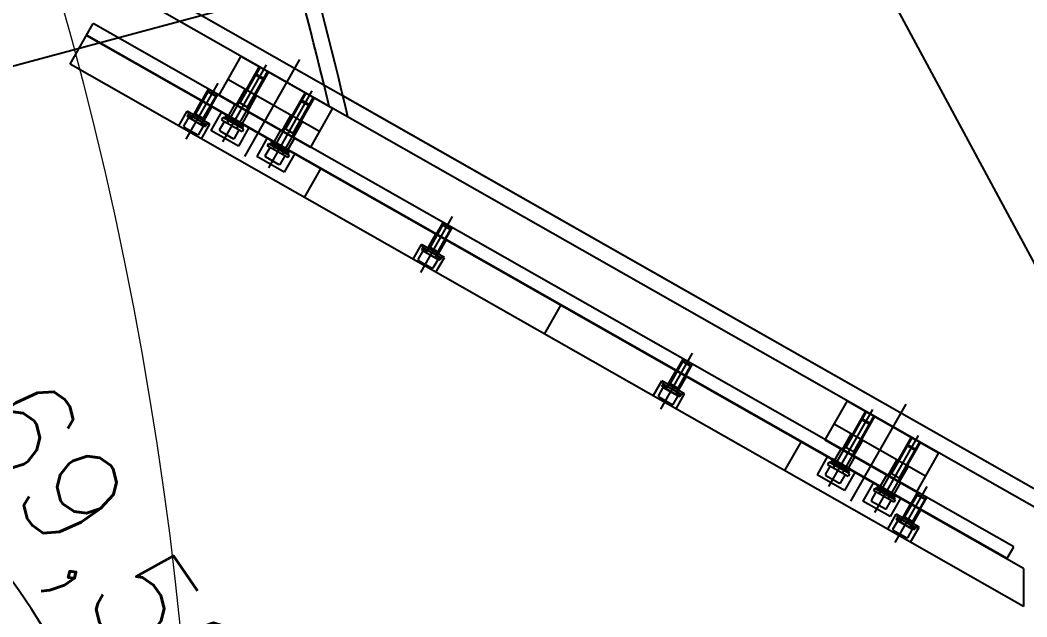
# Model space of a CAD drawing. Header units: millimetres. Extents: x -4562 to 17216, y -5211 to 6025.
# Drawn here: x 2664 to 3429, y 295 to 748 of the extents above; entities that cross this region are included whole.
import ezdxf
from ezdxf.lldxf.tags import DXFTag

# ---------------------------------------------------------------- set-up
doc = ezdxf.new("R2010")
doc.units = ezdxf.units.MM
for name, color, linetype in [('D', 6, 'HIDDEN'), ('VV', 4, 'PHANTOM'), ('도면층7', 7, 'Continuous')]:
    doc.layers.add(name, color=color, linetype=linetype)
doc.styles.add('s', font='romans.shx', dxfattribs={"width": 0.75, "oblique": 10, "bigfont": 'whgtxt.shx'})
doc.styles.get("Standard").update_dxf_attribs({"font": 'txt.shx', "bigfont": 'whgtxt.shx'})
tags = doc.linetypes.add('CENTER', pattern=[50.8, 31.75, -6.35, 6.35, -6.35]).pattern_tags.tags
tags[10:11] = [DXFTag(74, 4), DXFTag(75, 0), DXFTag(340, '0'), DXFTag(46, 1.0), DXFTag(50, 0.0), DXFTag(44, 0.0), DXFTag(45, 0.0)]
tags[8:9] = [DXFTag(74, 4), DXFTag(75, 0), DXFTag(340, '0'), DXFTag(46, 1.0), DXFTag(50, 0.0), DXFTag(44, 0.0), DXFTag(45, 0.0)]
tags[6:7] = [DXFTag(74, 4), DXFTag(75, 0), DXFTag(340, '0'), DXFTag(46, 1.0), DXFTag(50, 0.0), DXFTag(44, 0.0), DXFTag(45, 0.0)]
tags[4:5] = [DXFTag(74, 4), DXFTag(75, 0), DXFTag(340, '0'), DXFTag(46, 1.0), DXFTag(50, 0.0), DXFTag(44, 0.0), DXFTag(45, 0.0)]
tags = doc.linetypes.add('HIDDEN', pattern=[3, 2, -1]).pattern_tags.tags
tags[6:7] = [DXFTag(74, 4), DXFTag(75, 0), DXFTag(340, '0'), DXFTag(46, 1.0), DXFTag(50, 0.0), DXFTag(44, 0.0), DXFTag(45, 0.0)]
tags[4:5] = [DXFTag(74, 4), DXFTag(75, 0), DXFTag(340, '0'), DXFTag(46, 1.0), DXFTag(50, 0.0), DXFTag(44, 0.0), DXFTag(45, 0.0)]
tags = doc.linetypes.add('HIDDEN2', pattern=[4.7625, 3.175, -1.5875]).pattern_tags.tags
tags[6:7] = [DXFTag(74, 4), DXFTag(75, 0), DXFTag(340, '0'), DXFTag(46, 1.0), DXFTag(50, 0.0), DXFTag(44, 0.0), DXFTag(45, 0.0)]
tags[4:5] = [DXFTag(74, 4), DXFTag(75, 0), DXFTag(340, '0'), DXFTag(46, 1.0), DXFTag(50, 0.0), DXFTag(44, 0.0), DXFTag(45, 0.0)]
tags = doc.linetypes.add('PHANTOM', pattern=[17.5, 10, -1.5, 1.5, -1.5, 1.5, -1.5]).pattern_tags.tags
tags[14:15] = [DXFTag(74, 4), DXFTag(75, 0), DXFTag(340, '0'), DXFTag(46, 1.0), DXFTag(50, 0.0), DXFTag(44, 0.0), DXFTag(45, 0.0)]
tags[12:13] = [DXFTag(74, 4), DXFTag(75, 0), DXFTag(340, '0'), DXFTag(46, 1.0), DXFTag(50, 0.0), DXFTag(44, 0.0), DXFTag(45, 0.0)]
tags[10:11] = [DXFTag(74, 4), DXFTag(75, 0), DXFTag(340, '0'), DXFTag(46, 1.0), DXFTag(50, 0.0), DXFTag(44, 0.0), DXFTag(45, 0.0)]
tags[8:9] = [DXFTag(74, 4), DXFTag(75, 0), DXFTag(340, '0'), DXFTag(46, 1.0), DXFTag(50, 0.0), DXFTag(44, 0.0), DXFTag(45, 0.0)]
tags[6:7] = [DXFTag(74, 4), DXFTag(75, 0), DXFTag(340, '0'), DXFTag(46, 1.0), DXFTag(50, 0.0), DXFTag(44, 0.0), DXFTag(45, 0.0)]
tags[4:5] = [DXFTag(74, 4), DXFTag(75, 0), DXFTag(340, '0'), DXFTag(46, 1.0), DXFTag(50, 0.0), DXFTag(44, 0.0), DXFTag(45, 0.0)]
doc.dimstyles.new('AM_ISO$2', dxfattribs={"dimtxt": 3, "dimasz": 2.5, "dimexe": 1, "dimexo": 1, "dimgap": 1, "dimtad": 1, "dimdsep": 46, "dimtxsty": 's', "dimcen": 0, "dimclrd": 4, "dimclre": 4, "dimclrt": 3, "dimazin": 2, "dimtp": 0.1, "dimtm": 0.1, "dimtfac": 0.71, "dimtmove": 0, "dimatfit": 3, "dimfxl": 1, "dimlwd": 25, "dimlwe": 25, "dimarcsym": 0})
doc.dimstyles.new('ISO-25', dxfattribs={"dimscale": 30, "dimtxt": 2.5, "dimasz": 2.5, "dimexe": 1.25, "dimexo": 0.625, "dimtad": 1, "dimtoh": 1, "dimrnd": 0.005, "dimtxsty": 'Standard', "dimcen": 0, "dimazin": 2, "dimtfac": 1, "dimtmove": 0, "dimatfit": 3, "dimfxl": 1, "dimarcsym": 0})

# ---------------------------------------------------------------- blocks, each defined once
blk = doc.blocks.new('NBI-ent')
at = {"color": 7, "linetype": 'Continuous'}
for p, q in [((2701.72, 714.69), (2719.25, 745.55)), ((3419.2, 347.93), (2719.25, 745.55)), ((3426.72, 331.58), (2714.07, 736.42)), ((3414.26, 339.24), (2714.31, 736.86)), ((2831.69, 720.78), (2814.9, 691.22)), ((2831.69, 720.78), (2901.25, 681.27)), ((2821.81, 703.39), (2891.37, 663.88)), ((2814.9, 691.22), (2884.46, 651.71)), ((2901.25, 681.27), (2884.46, 651.71)), ((2879.96, 613.43), (2892.56, 635.6)), ((3062.56, 509.7), (3075.15, 531.87)), ((3292.52, 458.99), (3275.73, 429.43)), ((3292.52, 458.99), (3362.08, 419.48)), ((3282.64, 441.6), (3352.2, 402.09)), ((3275.73, 429.43), (3345.29, 389.92)), ((3245.15, 405.97), (3257.75, 428.15)), ((3362.08, 419.48), (3345.29, 389.92)), ((3414.01, 338.8), (3419.2, 347.93)), ((3426.72, 331.58), (3426.72, 302.83))]:
    blk.add_line(p, q, dxfattribs=at)
blk.add_line((3426.72, 302.83), (2701.72, 714.69))
at = {"color": 1, "linetype": 'CENTER'}
for p, q in [((2850.9, 714.1), (2817.71, 655.68)), ((2876.25, 718.24), (2834.37, 644.51)), ((2790.07, 657.63), (2814.24, 700.19)), ((2885.68, 694.34), (2852.49, 635.92)), ((2968.31, 556.37), (2992.49, 598.93)), ((3150.91, 452.65), (3175.08, 495.2)), ((3311.73, 452.31), (3278.49, 393.8)), ((3337.08, 456.45), (3295.2, 382.72)), ((3346.51, 432.55), (3313.27, 374.05)), ((3329.15, 351.39), (3353.33, 393.95))]:
    blk.add_line(p, q, dxfattribs=at)
at = {"color": 6, "linetype": 'HIDDEN'}
for p, q in [((2845.6, 712.88), (2821.25, 670.01)), ((2846.26, 712.51), (2830.79, 685.3)), ((2852.56, 708.93), (2828.21, 666.06)), ((2851.91, 709.3), (2836.45, 682.08)), ((2842.12, 706.75), (2843.14, 707.03)), ((2849.08, 702.8), (2842.12, 706.75)), ((2848.8, 703.82), (2843.14, 707.03)), ((2849.08, 702.8), (2848.8, 703.82)), ((2795.96, 676.1), (2807.07, 695.67)), ((2807.62, 695.36), (2797.19, 677.01)), ((2802.91, 672.15), (2814.03, 691.71)), ((2813.48, 692.02), (2803.06, 673.68)), ((2806.17, 694.08), (2807.02, 694.31)), ((2806.17, 694.08), (2813.13, 690.13)), ((2807.02, 694.31), (2812.89, 690.98)), ((2812.89, 690.98), (2813.13, 690.13)), ((2834.85, 695.98), (2827.94, 683.81)), ((2843.55, 691.05), (2836.63, 678.87)), ((2880.38, 693.12), (2856.03, 650.26)), ((2887.34, 689.17), (2862.99, 646.31)), ((2881.04, 692.75), (2865.57, 665.54)), ((2886.69, 689.54), (2871.23, 662.33)), ((2801.45, 686.78), (2795.52, 676.35)), ((2809.28, 682.34), (2803.35, 671.9)), ((2827.07, 684.31), (2822.13, 675.61)), ((2829.77, 685.01), (2830.79, 685.3)), ((2836.45, 682.08), (2830.79, 685.3)), ((2836.73, 681.06), (2836.45, 682.08)), ((2876.9, 686.99), (2877.92, 687.27)), ((2876.9, 686.99), (2883.86, 683.04)), ((2877.92, 687.27), (2883.58, 684.06)), ((2883.86, 683.04), (2883.58, 684.06)), ((2784.32, 667.76), (2790.74, 679.07)), ((2788.25, 667.6), (2791.96, 674.12)), ((2808.13, 669.19), (2790.74, 679.07)), ((2790.87, 675.25), (2791.17, 675.77)), ((2794.04, 672.93), (2790.87, 675.25)), ((2791.47, 676.3), (2791.17, 675.77)), ((2794.78, 674.24), (2791.17, 675.77)), ((2794.34, 673.46), (2791.17, 675.77)), ((2792.05, 678.33), (2791.26, 676.93)), ((2791.95, 676.54), (2791.26, 676.93)), ((2795.08, 674.76), (2791.47, 676.3)), ((2805.34, 668.93), (2791.95, 676.54)), ((2791.96, 674.12), (2803.26, 667.7)), ((2791.96, 674.12), (2803.26, 667.7)), ((2791.96, 674.12), (2803.26, 667.7)), ((2794.13, 672.89), (2795.17, 674.71)), ((2795.87, 676.15), (2794.78, 674.24)), ((2794.87, 674.19), (2794.78, 674.24)), ((2795.17, 674.71), (2795.08, 674.76)), ((2795.17, 674.71), (2795.96, 676.1)), ((2795.17, 674.71), (2802.12, 670.76)), ((2796.34, 676.78), (2797.19, 677.01)), ((2797.19, 677.01), (2803.06, 673.68)), ((2803.06, 673.68), (2803.3, 672.83)), ((2816.91, 678.57), (2808.86, 664.4)), ((2817.89, 674.22), (2816.9, 672.48)), ((2833.54, 665.33), (2817.89, 674.22)), ((2819.05, 674.24), (2818.82, 673.7)), ((2822.4, 672.18), (2818.82, 673.7)), ((2822.7, 672.7), (2819.05, 674.24)), ((2819.35, 674.77), (2819.12, 674.22)), ((2822.97, 673.24), (2819.35, 674.77)), ((2819.8, 675.56), (2820.16, 676.04)), ((2822.97, 673.24), (2819.8, 675.56)), ((2820.1, 676.08), (2820.45, 676.56)), ((2823.29, 673.74), (2820.1, 676.08)), ((2834.24, 668.73), (2820.45, 676.56)), ((2823.59, 674.26), (2820.45, 676.56)), ((2822.97, 673.24), (2823.27, 673.76)), ((2823.26, 673.76), (2823.56, 674.28)), ((2823.26, 673.76), (2830.36, 669.73)), ((2823.56, 674.28), (2830.66, 670.25)), ((2837.5, 678.38), (2832.56, 669.68)), ((2869.63, 676.23), (2862.72, 664.05)), ((2788.25, 667.6), (2788.44, 666.92)), ((2788.44, 666.92), (2798.87, 660.99)), ((2794.04, 672.93), (2794.34, 673.46)), ((2801.17, 668.88), (2794.04, 672.94)), ((2794.43, 673.41), (2794.34, 673.46)), ((2799.56, 661.18), (2803.26, 667.7)), ((2801.09, 668.93), (2802.91, 672.15)), ((2801.17, 668.88), (2801.47, 669.41)), ((2801.17, 668.88), (2804.78, 667.35)), ((2801.47, 669.41), (2801.38, 669.46)), ((2801.47, 669.41), (2805.08, 667.87)), ((2801.71, 657.88), (2808.13, 669.19)), ((2801.91, 670.19), (2801.83, 670.24)), ((2803, 672.1), (2801.91, 670.19)), ((2801.91, 670.19), (2805.08, 667.87)), ((2802.21, 670.71), (2802.12, 670.76)), ((2802.21, 670.71), (2805.38, 668.4)), ((2804.78, 667.35), (2805.08, 667.87)), ((2805.38, 668.4), (2805.08, 667.87)), ((2805.34, 668.93), (2806.04, 668.54)), ((2806.83, 669.93), (2806.04, 668.54)), ((2815.37, 664.73), (2819.08, 671.25)), ((2816.9, 672.48), (2832.56, 663.59)), ((2822.02, 671.88), (2821.03, 670.14)), ((2822.67, 672.72), (2822.37, 672.19)), ((2822.38, 672.19), (2829.48, 668.16)), ((2822.97, 673.24), (2822.67, 672.71)), ((2822.67, 672.72), (2829.77, 668.68)), ((2822.97, 673.24), (2830.1, 669.19)), ((2829.41, 667.68), (2828.43, 665.94)), ((2829.48, 668.16), (2832.61, 665.86)), ((2829.8, 668.67), (2829.5, 668.14)), ((2837.78, 666.72), (2829.73, 652.55)), ((2829.77, 668.68), (2832.97, 666.34)), ((2830.1, 669.19), (2829.8, 668.66)), ((2830.1, 669.19), (2830.4, 669.71)), ((2830.1, 669.19), (2833.26, 666.87)), ((2830.1, 669.19), (2833.71, 667.66)), ((2830.36, 669.73), (2834.01, 668.18)), ((2830.39, 669.71), (2830.69, 670.23)), ((2830.66, 670.25), (2834.24, 668.73)), ((2832.97, 666.34), (2832.61, 665.86)), ((2833.26, 666.87), (2832.91, 666.38)), ((2833.71, 667.66), (2833.95, 668.21)), ((2834.01, 668.18), (2834.24, 668.73)), ((2878.33, 671.29), (2871.41, 659.11)), ((2799.56, 661.18), (2798.87, 660.99)), ((2829.73, 652.55), (2808.86, 664.4)), ((2815.37, 664.73), (2815.56, 664.05)), ((2815.56, 664.05), (2826, 658.12)), ((2826.68, 658.31), (2826, 658.12)), ((2826.68, 658.31), (2830.38, 664.83)), ((2833.54, 665.33), (2832.56, 663.59)), ((2851.69, 658.82), (2843.64, 644.64)), ((2861.85, 664.55), (2856.91, 655.85)), ((2864.55, 665.26), (2865.57, 665.54)), ((2865.57, 665.54), (2871.23, 662.33)), ((2872.28, 658.62), (2867.34, 649.93)), ((2871.51, 661.3), (2871.23, 662.33)), ((2850.15, 644.97), (2853.86, 651.49)), ((2852.67, 654.47), (2851.68, 652.73)), ((2867.34, 643.84), (2851.68, 652.73)), ((2852.67, 654.47), (2868.32, 645.57)), ((2853.83, 654.49), (2853.6, 653.94)), ((2857.18, 652.42), (2853.6, 653.94)), ((2857.48, 652.94), (2853.83, 654.49)), ((2854.13, 655.01), (2853.9, 654.46)), ((2857.75, 653.48), (2854.13, 655.01)), ((2854.58, 655.8), (2854.94, 656.29)), ((2857.75, 653.48), (2854.58, 655.8)), ((2854.88, 656.33), (2855.23, 656.81)), ((2858.07, 653.98), (2854.88, 656.33)), ((2858.37, 654.51), (2855.23, 656.81)), ((2855.23, 656.81), (2869.02, 648.97)), ((2856.8, 652.12), (2855.81, 650.38)), ((2857.45, 652.96), (2857.15, 652.43)), ((2864.28, 648.39), (2857.18, 652.42)), ((2857.75, 653.48), (2857.45, 652.95)), ((2864.58, 648.91), (2857.48, 652.94)), ((2857.75, 653.48), (2858.05, 654.01)), ((2864.88, 649.43), (2857.75, 653.48)), ((2858.04, 654), (2858.34, 654.53)), ((2865.17, 649.95), (2858.07, 653.98)), ((2865.47, 650.47), (2858.37, 654.51)), ((2864.51, 632.79), (2843.64, 644.64)), ((2850.15, 644.97), (2850.34, 644.29)), ((2860.78, 638.36), (2850.34, 644.29)), ((2861.46, 638.55), (2865.16, 645.07)), ((2864.19, 647.92), (2863.21, 646.18)), ((2864.25, 648.4), (2867.39, 646.1)), ((2864.58, 648.91), (2864.28, 648.38)), ((2872.56, 646.96), (2864.51, 632.79)), ((2864.55, 648.92), (2867.75, 646.58)), ((2864.88, 649.43), (2864.58, 648.9)), ((2864.88, 649.43), (2865.18, 649.95)), ((2864.88, 649.43), (2868.49, 647.9)), ((2864.88, 649.43), (2868.04, 647.11)), ((2865.14, 649.97), (2868.79, 648.42)), ((2865.17, 649.95), (2865.47, 650.48)), ((2865.44, 650.49), (2869.02, 648.97)), ((2868.32, 645.57), (2867.34, 643.84)), ((2867.75, 646.58), (2867.39, 646.1)), ((2868.04, 647.11), (2867.69, 646.62)), ((2868.49, 647.9), (2868.73, 648.45)), ((2868.79, 648.42), (2869.02, 648.97)), ((2861.46, 638.55), (2860.78, 638.36)), ((2974.2, 574.84), (2985.32, 594.41)), ((2985.86, 594.1), (2975.44, 575.75)), ((2981.16, 570.89), (2992.27, 590.46)), ((2991.73, 590.77), (2981.31, 572.42)), ((2984.42, 592.82), (2985.27, 593.06)), ((2984.42, 592.82), (2991.37, 588.87)), ((2985.27, 593.06), (2991.14, 589.72)), ((2991.14, 589.72), (2991.37, 588.87)), ((2979.7, 585.53), (2973.77, 575.09)), ((2962.57, 566.5), (2968.99, 577.81)), ((2986.38, 567.93), (2968.99, 577.81)), ((2969.12, 573.99), (2969.42, 574.52)), ((2969.72, 575.04), (2969.42, 574.52)), ((2972.59, 572.2), (2969.42, 574.52)), ((2973.03, 572.98), (2969.42, 574.52)), ((2970.29, 577.07), (2969.5, 575.68)), ((2970.2, 575.28), (2969.5, 575.68)), ((2973.33, 573.51), (2969.72, 575.04)), ((2983.59, 567.67), (2970.2, 575.28)), ((2974.12, 574.89), (2973.03, 572.98)), ((2973.41, 573.45), (2974.2, 574.84)), ((2974.59, 575.52), (2975.44, 575.75)), ((2975.44, 575.75), (2981.31, 572.42)), ((2987.52, 581.08), (2981.6, 570.65)), ((2966.5, 566.34), (2970.2, 572.86)), ((2972.29, 571.67), (2969.12, 573.99)), ((2970.2, 572.86), (2981.51, 566.44)), ((2970.2, 572.86), (2981.51, 566.44)), ((2970.2, 572.86), (2981.51, 566.44)), ((2972.29, 571.67), (2972.59, 572.2)), ((2979.42, 567.63), (2972.29, 571.68)), ((2972.38, 571.63), (2973.41, 573.45)), ((2972.67, 572.15), (2972.59, 572.2)), ((2973.12, 572.93), (2973.03, 572.98)), ((2973.41, 573.45), (2973.33, 573.5)), ((2973.41, 573.45), (2980.37, 569.5)), ((2977.8, 559.92), (2981.51, 566.44)), ((2979.33, 567.68), (2981.16, 570.89)), ((2979.42, 567.62), (2979.72, 568.15)), ((2979.42, 567.62), (2983.03, 566.09)), ((2979.72, 568.15), (2979.63, 568.2)), ((2979.72, 568.15), (2983.33, 566.61)), ((2979.96, 556.63), (2986.38, 567.93)), ((2980.16, 568.93), (2980.07, 568.98)), ((2981.25, 570.84), (2980.16, 568.93)), ((2980.16, 568.93), (2983.33, 566.61)), ((2980.46, 569.45), (2980.37, 569.5)), ((2980.46, 569.46), (2983.63, 567.14)), ((2981.31, 572.42), (2981.54, 571.57)), ((2983.03, 566.09), (2983.33, 566.61)), ((2983.63, 567.14), (2983.33, 566.61)), ((2983.59, 567.67), (2984.28, 567.28)), ((2985.07, 568.67), (2984.28, 567.28)), ((2966.5, 566.34), (2966.69, 565.66)), ((2966.69, 565.66), (2977.12, 559.73)), ((2977.8, 559.92), (2977.12, 559.73)), ((3156.8, 471.12), (3167.91, 490.68)), ((3168.46, 490.37), (3158.03, 472.03)), ((3163.75, 467.17), (3174.87, 486.73)), ((3174.32, 487.04), (3163.9, 468.69)), ((3167.01, 489.09), (3167.86, 489.33)), ((3167.01, 489.09), (3173.97, 485.14)), ((3167.86, 489.33), (3173.73, 485.99)), ((3173.73, 485.99), (3173.97, 485.14)), ((3162.29, 481.8), (3156.36, 471.36)), ((3170.12, 477.35), (3164.19, 466.92)), ((3145.16, 462.78), (3151.58, 474.08)), ((3149.09, 462.61), (3152.8, 469.13)), ((3168.97, 464.2), (3151.58, 474.08)), ((3151.71, 470.26), (3152.01, 470.79)), ((3154.88, 467.95), (3151.71, 470.26)), ((3152.31, 471.31), (3152.01, 470.79)), ((3155.62, 469.25), (3152.01, 470.79)), ((3155.18, 468.47), (3152.01, 470.79)), ((3152.89, 473.34), (3152.1, 471.95)), ((3152.79, 471.55), (3152.1, 471.95)), ((3155.92, 469.78), (3152.31, 471.31)), ((3166.18, 463.95), (3152.79, 471.55)), ((3152.8, 469.13), (3164.1, 462.71)), ((3152.8, 469.13), (3164.1, 462.71)), ((3152.8, 469.13), (3164.1, 462.71)), ((3154.88, 467.95), (3155.18, 468.47)), ((3162.01, 463.9), (3154.88, 467.95)), ((3154.97, 467.9), (3156.01, 469.73)), ((3155.27, 468.42), (3155.18, 468.47)), ((3156.71, 471.17), (3155.62, 469.25)), ((3155.71, 469.2), (3155.62, 469.25)), ((3156.01, 469.73), (3155.92, 469.78)), ((3156.01, 469.73), (3156.8, 471.12)), ((3156.01, 469.73), (3162.96, 465.77)), ((3157.18, 471.79), (3158.03, 472.03)), ((3158.03, 472.03), (3163.9, 468.69)), ((3161.93, 463.95), (3163.75, 467.17)), ((3163.84, 467.12), (3162.75, 465.2)), ((3163.9, 468.69), (3164.14, 467.84)), ((3149.09, 462.61), (3149.28, 461.93)), ((3149.28, 461.93), (3159.71, 456)), ((3160.4, 456.19), (3164.1, 462.71)), ((3162.01, 463.9), (3162.31, 464.42)), ((3162.01, 463.9), (3165.63, 462.36)), ((3162.31, 464.42), (3162.22, 464.47)), ((3162.31, 464.42), (3165.92, 462.89)), ((3162.55, 452.9), (3168.97, 464.2)), ((3162.75, 465.2), (3162.67, 465.25)), ((3162.75, 465.2), (3165.92, 462.89)), ((3163.05, 465.72), (3162.96, 465.77)), ((3163.05, 465.73), (3166.22, 463.41)), ((3165.63, 462.36), (3165.92, 462.89)), ((3166.22, 463.41), (3165.92, 462.89)), ((3166.18, 463.95), (3166.88, 463.55)), ((3167.67, 464.94), (3166.88, 463.55)), ((3160.4, 456.19), (3159.71, 456)), ((3306.44, 451.09), (3282.08, 408.23)), ((3313.39, 447.14), (3289.04, 404.27)), ((3307.09, 450.72), (3291.63, 423.51)), ((3312.74, 447.51), (3297.28, 420.3)), ((3302.95, 444.96), (3303.98, 445.24)), ((3309.91, 441.01), (3302.95, 444.96)), ((3309.63, 442.03), (3303.98, 445.24)), ((3309.91, 441.01), (3309.63, 442.03)), ((3295.69, 434.2), (3288.77, 422.02)), ((3304.38, 429.26), (3297.47, 417.08)), ((3341.22, 431.33), (3316.86, 388.47)), ((3341.87, 430.96), (3326.41, 403.75)), ((3287.9, 422.52), (3282.96, 413.82)), ((3290.6, 423.22), (3291.63, 423.51)), ((3297.28, 420.3), (3291.63, 423.51)), ((3348.17, 427.38), (3323.82, 384.52)), ((3347.52, 427.75), (3332.06, 400.54)), ((3337.73, 425.2), (3338.76, 425.49)), ((3337.73, 425.2), (3344.69, 421.25)), ((3338.76, 425.49), (3344.41, 422.27)), ((3344.69, 421.25), (3344.41, 422.27)), ((3277.75, 416.79), (3269.69, 402.61)), ((3280.63, 413.77), (3280.99, 414.25)), ((3283.8, 411.45), (3280.63, 413.77)), ((3280.93, 414.29), (3281.28, 414.78)), ((3284.13, 411.95), (3280.93, 414.29)), ((3295.08, 406.94), (3281.28, 414.78)), ((3284.42, 412.47), (3281.28, 414.78)), ((3298.34, 416.59), (3293.4, 407.89)), ((3297.56, 419.27), (3297.28, 420.3)), ((3330.47, 414.44), (3323.55, 402.27)), ((3276.21, 402.94), (3279.91, 409.46)), ((3278.72, 412.43), (3277.74, 410.7)), ((3277.74, 410.7), (3293.39, 401.8)), ((3294.38, 403.54), (3278.72, 412.43)), ((3279.89, 412.45), (3279.65, 411.91)), ((3283.24, 410.39), (3279.65, 411.91)), ((3283.53, 410.91), (3279.89, 412.45)), ((3280.18, 412.98), (3279.95, 412.43)), ((3283.8, 411.45), (3280.18, 412.98)), ((3282.85, 410.09), (3281.87, 408.35)), ((3283.5, 410.93), (3283.21, 410.4)), ((3283.21, 410.41), (3290.31, 406.37)), ((3283.8, 411.45), (3283.5, 410.92)), ((3283.5, 410.93), (3290.6, 406.89)), ((3283.8, 411.45), (3284.1, 411.97)), ((3283.8, 411.45), (3290.93, 407.4)), ((3284.1, 411.97), (3284.39, 412.5)), ((3284.1, 411.97), (3291.2, 407.94)), ((3284.39, 412.49), (3291.49, 408.46)), ((3290.25, 405.89), (3289.26, 404.15)), ((3290.31, 406.37), (3293.45, 404.07)), ((3290.63, 406.88), (3290.34, 406.35)), ((3290.6, 406.89), (3293.8, 404.55)), ((3290.93, 407.4), (3290.63, 406.87)), ((3290.93, 407.4), (3291.23, 407.92)), ((3290.93, 407.4), (3294.1, 405.08)), ((3290.93, 407.4), (3294.55, 405.87)), ((3291.2, 407.94), (3294.84, 406.39)), ((3291.23, 407.92), (3291.52, 408.45)), ((3291.49, 408.46), (3295.08, 406.94)), ((3294.55, 405.87), (3294.78, 406.42)), ((3294.84, 406.39), (3295.08, 406.94)), ((3339.16, 409.5), (3332.25, 397.33)), ((3290.56, 390.76), (3269.69, 402.61)), ((3276.21, 402.94), (3276.39, 402.26)), ((3276.39, 402.26), (3286.83, 396.33)), ((3287.51, 396.52), (3291.21, 403.04)), ((3298.61, 404.93), (3290.56, 390.76)), ((3294.38, 403.54), (3293.39, 401.8)), ((3293.8, 404.55), (3293.45, 404.07)), ((3294.1, 405.08), (3293.74, 404.59)), ((3322.68, 402.76), (3317.74, 394.06)), ((3325.38, 403.47), (3326.41, 403.75)), ((3326.41, 403.75), (3332.06, 400.54)), ((3332.34, 399.52), (3332.06, 400.54)), ((3287.51, 396.52), (3286.83, 396.33)), ((3312.53, 397.03), (3304.47, 382.85)), ((3313.5, 392.68), (3312.52, 390.94)), ((3328.17, 382.05), (3312.52, 390.94)), ((3313.5, 392.68), (3329.16, 383.79)), ((3314.67, 392.7), (3314.43, 392.15)), ((3318.02, 390.63), (3314.43, 392.15)), ((3318.31, 391.15), (3314.67, 392.7)), ((3314.96, 393.22), (3314.73, 392.67)), ((3318.58, 391.69), (3314.96, 393.22)), ((3315.41, 394.01), (3315.77, 394.5)), ((3318.58, 391.69), (3315.41, 394.01)), ((3315.71, 394.54), (3316.06, 395.02)), ((3318.91, 392.2), (3315.71, 394.54)), ((3319.2, 392.72), (3316.06, 395.02)), ((3316.06, 395.02), (3329.86, 387.18)), ((3318.28, 391.17), (3317.99, 390.64)), ((3325.12, 386.6), (3318.02, 390.63)), ((3318.58, 391.69), (3318.28, 391.17)), ((3325.41, 387.12), (3318.31, 391.15)), ((3318.58, 391.69), (3318.88, 392.22)), ((3325.71, 387.64), (3318.58, 391.69)), ((3318.88, 392.21), (3319.17, 392.74)), ((3326.01, 388.16), (3318.91, 392.2)), ((3326.3, 388.68), (3319.2, 392.72)), ((3333.12, 396.83), (3328.18, 388.14)), ((3325.34, 371), (3304.47, 382.85)), ((3310.99, 383.18), (3314.69, 389.7)), ((3310.99, 383.18), (3311.17, 382.5)), ((3317.63, 390.33), (3316.65, 388.59)), ((3322.29, 376.76), (3325.99, 383.28)), ((3325.03, 386.13), (3324.04, 384.39)), ((3325.09, 386.61), (3328.23, 384.31)), ((3325.41, 387.12), (3325.12, 386.59)), ((3333.39, 385.17), (3325.34, 371)), ((3325.38, 387.14), (3328.58, 384.79)), ((3325.71, 387.64), (3325.41, 387.12)), ((3325.71, 387.64), (3326.01, 388.17)), ((3325.71, 387.64), (3329.33, 386.11)), ((3325.71, 387.64), (3328.88, 385.32)), ((3325.98, 388.18), (3329.62, 386.63)), ((3326.01, 388.16), (3326.3, 388.69)), ((3326.27, 388.7), (3329.86, 387.18)), ((3329.16, 383.79), (3328.17, 382.05)), ((3328.58, 384.79), (3328.23, 384.31)), ((3328.88, 385.32), (3328.52, 384.84)), ((3329.33, 386.11), (3329.56, 386.66)), ((3329.62, 386.63), (3329.86, 387.18)), ((3335.05, 369.86), (3346.16, 389.42)), ((3346.7, 389.11), (3336.28, 370.77)), ((3342, 365.91), (3353.11, 385.47)), ((3352.57, 385.78), (3342.15, 367.43)), ((3345.26, 387.84), (3346.11, 388.07)), ((3345.26, 387.84), (3352.21, 383.88)), ((3346.11, 388.07), (3351.98, 384.74)), ((3351.98, 384.74), (3352.21, 383.88)), ((3321.61, 376.57), (3311.17, 382.5)), ((3322.29, 376.76), (3321.61, 376.57)), ((3340.54, 380.54), (3334.61, 370.11)), ((3348.36, 376.09), (3342.44, 365.66)), ((3323.41, 361.52), (3329.83, 372.82)), ((3327.34, 361.36), (3331.04, 367.88)), ((3347.22, 362.94), (3329.83, 372.82)), ((3329.96, 369.01), (3330.26, 369.53)), ((3333.13, 366.69), (3329.96, 369.01)), ((3330.56, 370.06), (3330.26, 369.53)), ((3333.43, 367.21), (3330.26, 369.53)), ((3333.87, 368), (3330.26, 369.53)), ((3331.13, 372.08), (3330.34, 370.69)), ((3331.04, 370.3), (3330.34, 370.69)), ((3334.17, 368.52), (3330.56, 370.06)), ((3344.43, 362.69), (3331.04, 370.3)), ((3331.04, 367.88), (3342.35, 361.46)), ((3331.04, 367.88), (3342.35, 361.46)), ((3331.04, 367.88), (3342.35, 361.46)), ((3333.22, 366.64), (3334.25, 368.47)), ((3334.96, 369.91), (3333.87, 368)), ((3333.96, 367.95), (3333.87, 368)), ((3334.25, 368.47), (3334.17, 368.52)), ((3334.25, 368.47), (3335.05, 369.86)), ((3334.25, 368.47), (3341.21, 364.52)), ((3335.43, 370.53), (3336.28, 370.77)), ((3336.28, 370.77), (3342.15, 367.43)), ((3342.15, 367.43), (3342.38, 366.58)), ((3327.34, 361.36), (3327.53, 360.67)), ((3327.53, 360.67), (3337.96, 354.75)), ((3333.13, 366.69), (3333.43, 367.21)), ((3340.26, 362.64), (3333.13, 366.69)), ((3333.51, 367.16), (3333.43, 367.21)), ((3338.64, 354.93), (3342.35, 361.46)), ((3340.17, 362.69), (3342, 365.91)), ((3340.26, 362.64), (3340.56, 363.16)), ((3340.26, 362.64), (3343.87, 361.1)), ((3340.56, 363.16), (3340.47, 363.21)), ((3340.56, 363.16), (3344.17, 361.63)), ((3340.8, 351.64), (3347.22, 362.94)), ((3341, 363.95), (3340.91, 363.99)), ((3342.09, 365.86), (3341, 363.95)), ((3341, 363.95), (3344.17, 361.63)), ((3341.3, 364.47), (3341.21, 364.52)), ((3341.3, 364.47), (3344.47, 362.15)), ((3343.87, 361.1), (3344.17, 361.63)), ((3344.47, 362.15), (3344.17, 361.63)), ((3344.43, 362.69), (3345.12, 362.29)), ((3345.91, 363.68), (3345.12, 362.29)), ((3338.64, 354.93), (3337.96, 354.75))]:
    blk.add_line(p, q, dxfattribs=at)
blk = doc.blocks.new('*D147')
at = {"color": 0, "lineweight": -2}
for p, q in [((12510.01, 4802.05), (11851.35, 6025.31)), ((3130.55, 1287.05), (11803.1, 5956.74)), ((3705.39, 61.25), (3046.73, 1284.51))]:
    blk.add_line(p, q, dxfattribs=at)
at = {"color": 0}
for points in [[(11797.17, 5967.74), (11809.02, 5945.73), (11869.13, 5992.29)], [(3124.62, 1298.06), (3136.47, 1276.05), (3064.51, 1251.49)]]:
    blk.add_solid(points, dxfattribs=at)
at = {"layer": 'Defpoints', "color": 0}
for p in [(11869.13, 5992.29), (12518.9, 4785.54), (3714.28, 44.75)]:
    blk.add_point(p, dxfattribs=at)
at = {"color": 0, "insert": (7437.19, 3676.92), "char_height": 75, "attachment_point": 5, "rotation": 28.3}
blk.add_mtext('9999,83', dxfattribs=at)
blk = doc.blocks.new('*D151')
at = {"color": 0, "lineweight": -2}
blk.add_line((2555.79, 925.77), (2389.8, 481.81), dxfattribs=at)
blk.add_arc((2209.66, 0), 551.88, 7.79238, 61.70762, dxfattribs=at)
at = {"color": 0}
for points in [[(2466.07, 474.57), (2476.4, 497.34), (2402.93, 516.93)], [(2768.92, 75.68), (2743.97, 73.98), (2761.54, 0)]]:
    blk.add_solid(points, dxfattribs=at)
at = {"layer": 'Defpoints', "color": 0}
for p in [(2584.07, 1001.43), (2562.35, 943.33), (2717.04, 217.12), (0, 0), (6816.08, 0)]:
    blk.add_point(p, dxfattribs=at)
at = {"color": 0, "insert": (2714.46, 350.2), "char_height": 75, "attachment_point": 5, "rotation": 304.75}
blk.add_mtext('69,5°', dxfattribs=at)
blk = doc.blocks.new('*D153')
at = {"layer": 'D', "color": 4, "lineweight": 25}
blk.add_line((13177.46, 3545.28), (13817.51, 3782.05), dxfattribs=at)
blk.add_arc((3714.28, 44.75), 10737.31, 20.766913, 23.833087, dxfattribs=at)
at = {"layer": 'D', "color": 4}
for points in [[(13522.67, 4377.46), (13549.3, 4389.36), (13500.3, 4463.3)], [(13767.65, 3856.96), (13740.34, 3846.73), (13784.69, 3769.9)]]:
    blk.add_solid(points, dxfattribs=at)
at = {"layer": 'Defpoints', "color": 0}
for p in [(14488.24, 4909.38), (13695.28, 4003.22), (13144.63, 3533.14), (603.05, -1106.13), (-1447.72, -2285.99)]:
    blk.add_point(p, dxfattribs=at)
at = {"layer": 'D', "color": 3, "insert": (13729.5, 4152.29), "char_height": 105, "attachment_point": 5, "rotation": 292.3, "style": 's'}
blk.add_mtext('4°', dxfattribs=at)
blk = doc.blocks.new('*D154')
at = {"layer": 'D', "color": 4, "lineweight": 25}
blk.add_line((12597.98, 4828.13), (13199.26, 5151.88), dxfattribs=at)
blk.add_arc((3714.28, 44.75), 10737.55, 24.766903, 27.833097, dxfattribs=at)
at = {"layer": 'D', "color": 4}
for points in [[(13196.75, 5051.22), (13222.49, 5064.94), (13168.45, 5135.29)], [(13477.45, 4549.06), (13450.92, 4536.95), (13500.52, 4463.4)]]:
    blk.add_solid(points, dxfattribs=at)
at = {"layer": 'Defpoints', "color": 0}
for p in [(14488.24, 4909.38), (12567.16, 4811.53), (13395.05, 4689.92), (-1447.72, -2285.99), (-1128.19, -2562.65)]:
    blk.add_point(p, dxfattribs=at)
at = {"layer": 'D', "color": 3, "insert": (13418.79, 4841.01), "char_height": 105, "attachment_point": 5, "rotation": 296.3, "style": 's'}
blk.add_mtext('4°', dxfattribs=at)

msp = doc.modelspace()

# ---------------------------------------------------------------- linework, layer by layer
at = {"color": 5}
msp.add_line((0, 0), (13093.005, 3514.042), dxfattribs=at)
at = {"layer": 'VV', "color": 4, "linetype": 'PHANTOM'}
for p, q in [((3445.303, 386.005), (2676.373, 822.818)), ((3442.133, 374.005), (2681.445, 806.136))]:
    msp.add_line(p, q, dxfattribs=at)
for radius, start, end in [(2990, 13.040354, 19.374969), (2978, 13.253321, 19.362363)]:
    msp.add_arc((0, 0), radius, start, end, dxfattribs=at)
at = {"layer": '도면층7', "color": 7, "linetype": 'HIDDEN2', "ltscale": 10}
msp.add_line((3445.303, 386.005), (2909.158, 690.577), dxfattribs=at)
at = {"layer": '도면층7', "color": 136, "lineweight": 0}
msp.add_circle((0, 0), 2800, dxfattribs=at)

# ---------------------------------------------------------------- block references
at = {"rotation": 359.9999999999747}
msp.add_blockref('NBI-ent', (0, 0), dxfattribs=at)

# ---------------------------------------------------------------- dimensions: what is measured, and where the dimension line sits
dim = msp.add_aligned_dim(p1=(3714.2796, 44.7457), p2=(12518.8993, 4785.5449), distance=1370.5622, dimstyle='ISO-25')
dim.commit()
dim.dimension.update_dxf_attribs({"geometry": '*D147', "text_midpoint": (7437.1915, 3676.9241)})
dim = msp.add_angular_dim_2l(base=(2717.04, 217.115), line1=((0, 0), (6816.078, 0)), line2=((2584.075, 1001.426), (2562.353, 943.328)), dimstyle='ISO-25')
dim.commit()
dim.dimension.update_dxf_attribs({"geometry": '*D151', "text_midpoint": (2714.464, 350.197)})
at = {"layer": 'D'}
for base, line1, line2, picture, middle in [((13395.05, 4689.92), ((-1128.187, -2562.654), (12567.164, 4811.533)), ((14488.242, 4909.376), (-1447.72, -2285.987)), '*D154', (13418.789, 4841.013)), ((13695.28, 4003.222), ((14488.242, 4909.376), (-1447.72, -2285.987)), ((603.047, -1106.134), (13144.634, 3533.14)), '*D153', (13729.503, 4152.288))]:
    dim = msp.add_angular_dim_2l(base=base, line1=line1, line2=line2, dimstyle='AM_ISO$2', override={"dimscale": 35, "dimarcsym": 1}, dxfattribs=at)
    dim.commit()
    dim.dimension.update_dxf_attribs({"geometry": picture, "text_midpoint": middle})

doc.saveas('drawing.dxf')
